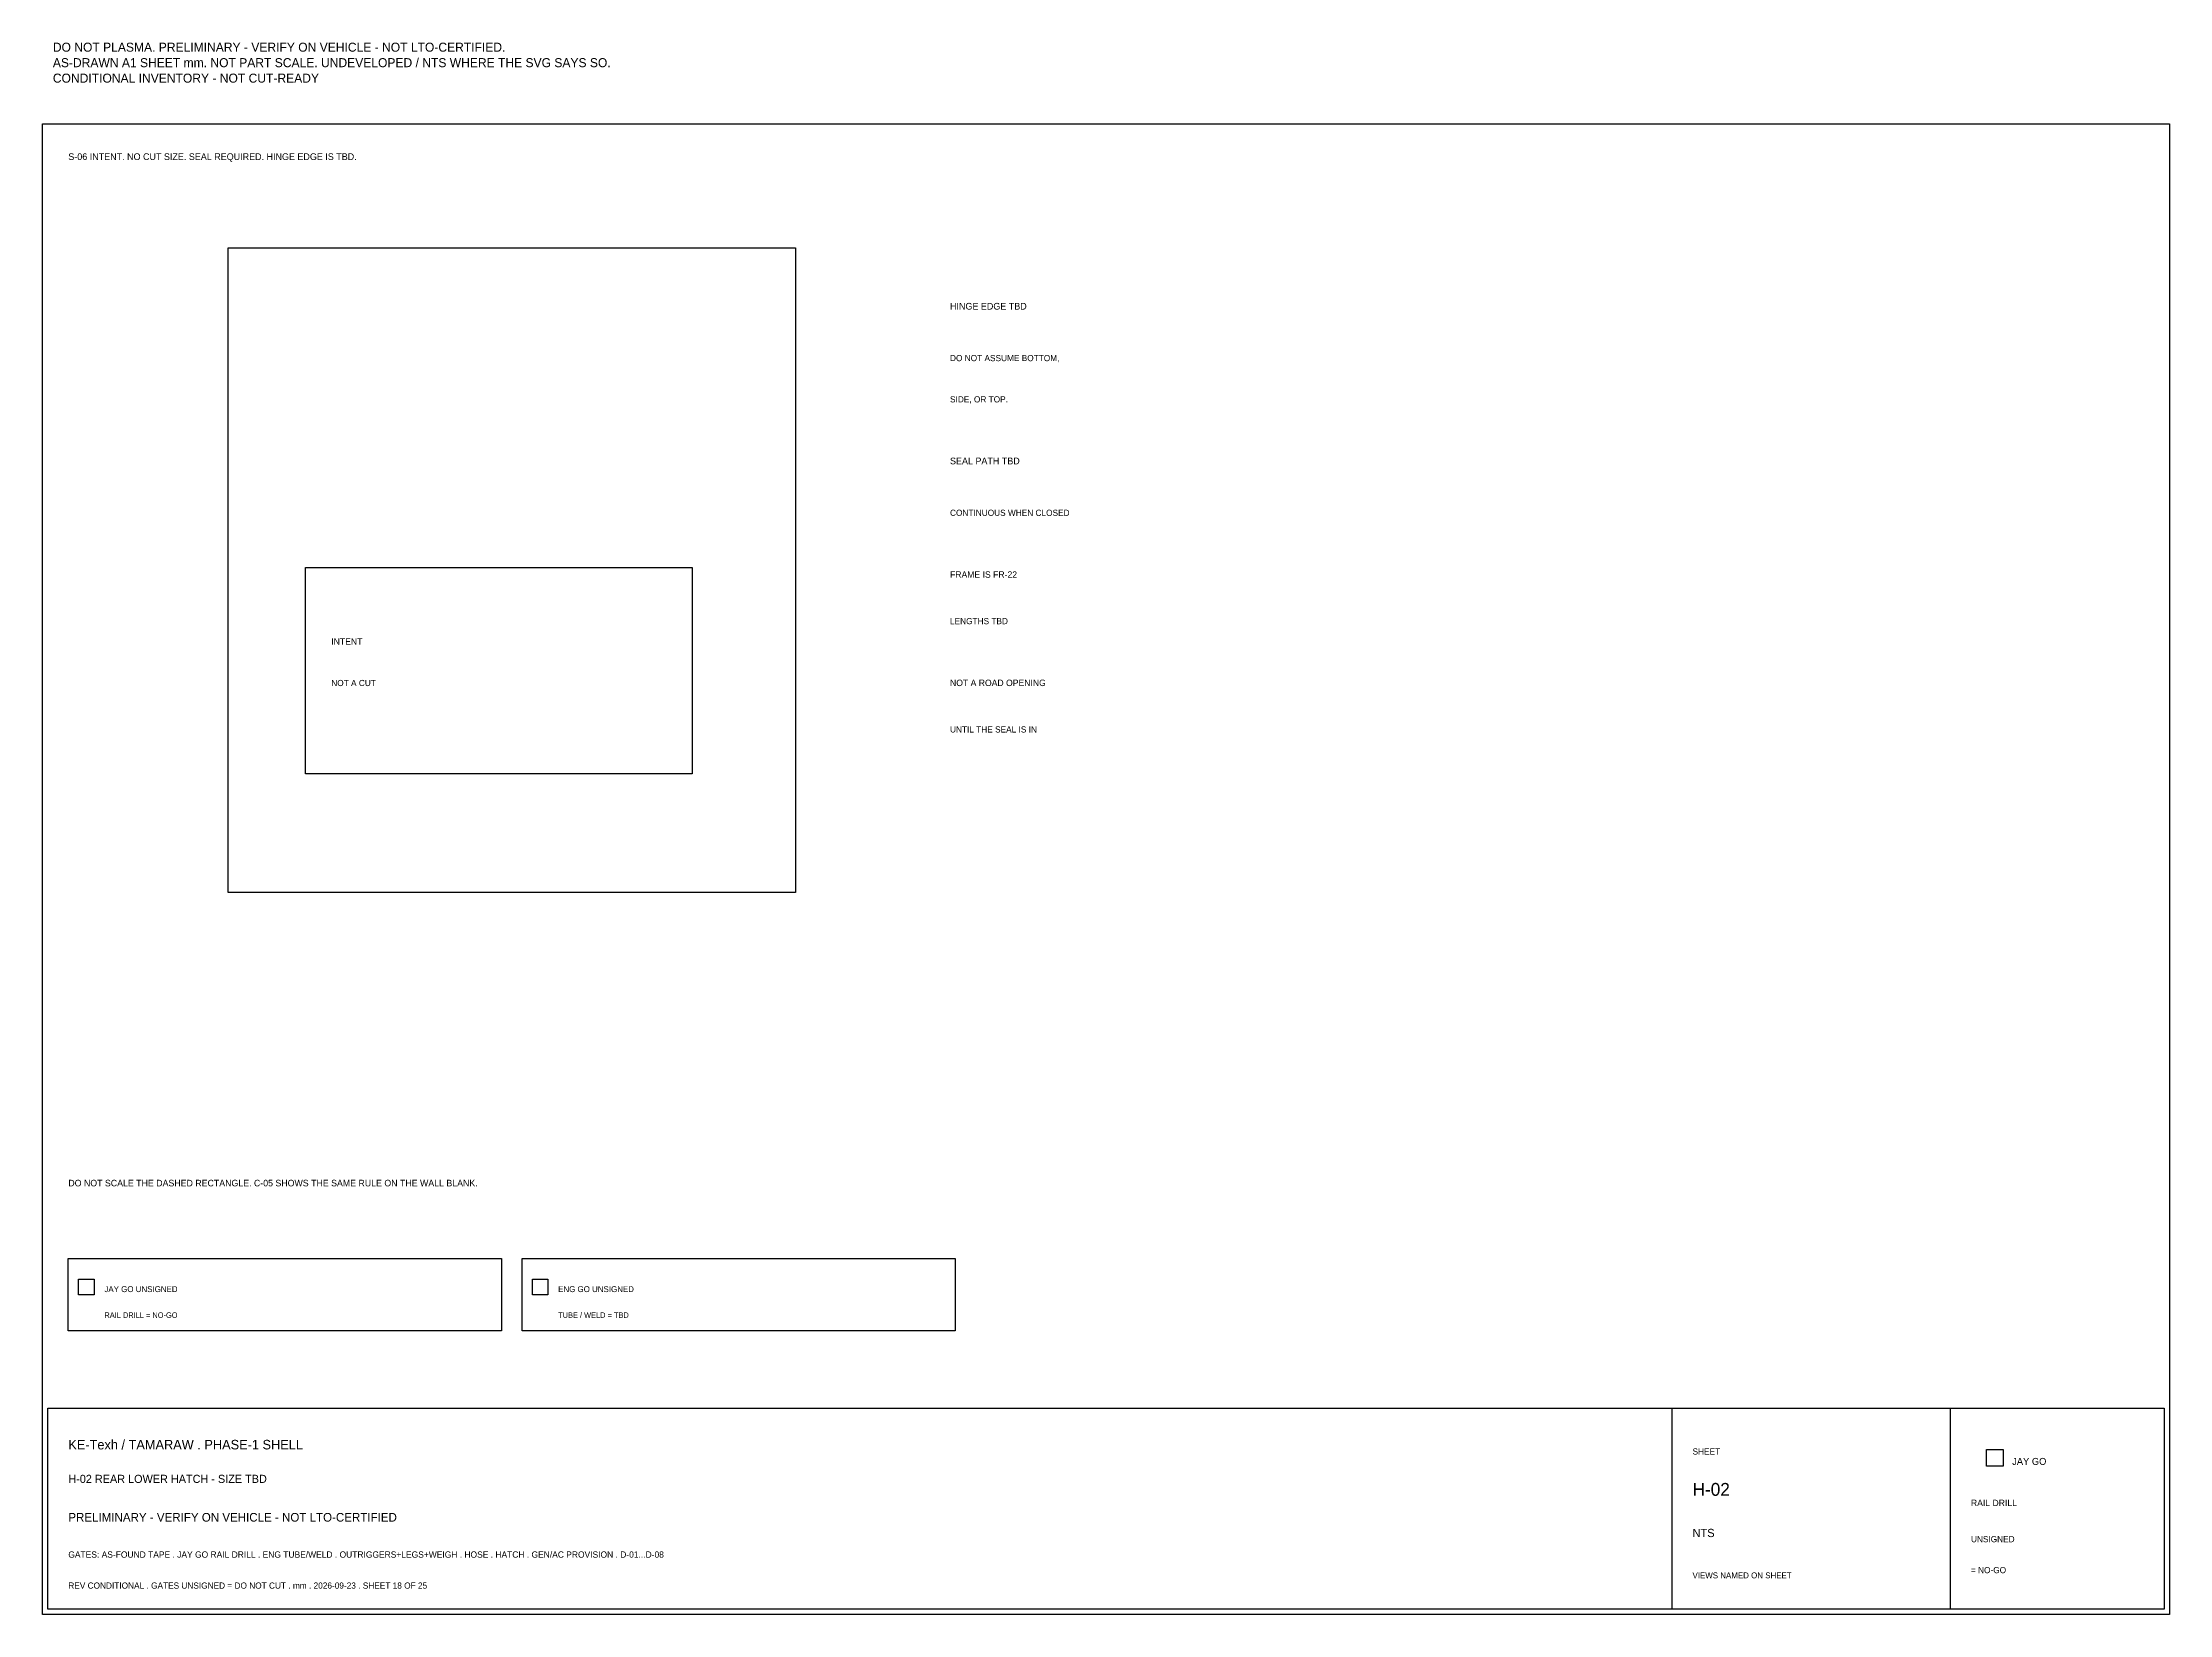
# Model space of a CAD drawing. Header units: millimetres. Extents: x 8 to 833, y 8 to 618.
import ezdxf

# ---------------------------------------------------------------- set-up
doc = ezdxf.new("R2010")
doc.units = ezdxf.units.MM

msp = doc.modelspace()

# ---------------------------------------------------------------- linework, layer by layer
at = {"layer": 'AS-DRAWN'}
for p, q in [((8, 586), (833, 586)), ((8, 8), (8, 586)), ((833, 586), (833, 8)), ((80, 538), (300, 538)), ((80, 288), (80, 538)), ((300, 538), (300, 288)), ((300, 288), (80, 288)), ((18, 146), (186, 146)), ((18, 118), (18, 146)), ((186, 146), (186, 118)), ((194, 146), (362, 146)), ((194, 118), (194, 146)), ((362, 146), (362, 118)), ((22, 138), (28, 138)), ((22, 132), (22, 138)), ((28, 132), (22, 132)), ((28, 138), (28, 132)), ((198, 138), (204, 138)), ((198, 132), (198, 138)), ((204, 132), (198, 132)), ((204, 138), (204, 132)), ((186, 118), (18, 118)), ((362, 118), (194, 118)), ((10, 88), (831, 88)), ((10, 10), (10, 88)), ((640, 88), (640, 10)), ((748, 88), (748, 10)), ((831, 88), (831, 10)), ((762, 72), (768.5, 72)), ((762, 65.5), (762, 72)), ((768.5, 72), (768.5, 65.5)), ((768.5, 65.5), (762, 65.5)), ((831, 10), (10, 10)), ((833, 8), (8, 8))]:
    msp.add_line(p, q, dxfattribs=at)
at = {"layer": 'DASHED'}
for p, q in [((110, 414), (260, 414)), ((110, 334), (110, 414)), ((260, 414), (260, 334)), ((260, 334), (110, 334))]:
    msp.add_line(p, q, dxfattribs=at)

# ---------------------------------------------------------------- texts
at = {"layer": 'ANNOTATION'}
for s, height, p in [('S-06 INTENT. NO CUT SIZE. SEAL REQUIRED. HINGE EDGE IS TBD.', 2.6, (18, 572)), ('HINGE EDGE TBD', 2.6, (360, 514)), ('DO NOT ASSUME BOTTOM,', 2.4, (360, 494)), ('SIDE, OR TOP.', 2.4, (360, 478)), ('SEAL PATH TBD', 2.6, (360, 454)), ('CONTINUOUS WHEN CLOSED', 2.4, (360, 434)), ('FRAME IS FR-22', 2.5, (360, 410)), ('LENGTHS TBD', 2.4, (360, 392)), ('INTENT', 2.5, (120, 384)), ('NOT A CUT', 2.4, (120, 368)), ('NOT A ROAD OPENING', 2.5, (360, 368)), ('UNTIL THE SEAL IS IN', 2.4, (360, 350)), ('DO NOT SCALE THE DASHED RECTANGLE. C-05 SHOWS THE SAME RULE ON THE WALL BLANK.', 2.55, (18, 174)), ('JAY GO UNSIGNED', 2.3, (32, 133)), ('ENG GO UNSIGNED', 2.3, (208, 133)), ('RAIL DRILL = NO-GO', 2.15, (32, 123)), ('TUBE / WELD = TBD', 2.15, (208, 123)), ('KE-Texh / TAMARAW . PHASE-1 SHELL', 3.7, (18, 72)), ('SHEET', 2.4, (648, 70)), ('JAY GO', 2.7, (772, 66)), ('H-02 REAR LOWER HATCH - SIZE TBD', 3.15, (18, 59)), ('H-02', 5, (648, 54)), ('RAIL DRILL', 2.5, (756, 50)), ('PRELIMINARY - VERIFY ON VEHICLE - NOT LTO-CERTIFIED', 3.35, (18, 44)), ('NTS', 3.2, (648, 38)), ('UNSIGNED', 2.4, (756, 36)), ('GATES: AS-FOUND TAPE . JAY GO RAIL DRILL . ENG TUBE/WELD . OUTRIGGERS+LEGS+WEIGH . HOSE . HATCH . GEN/AC PROVISION . D-01...D-08', 2.45, (18, 30)), ('= NO-GO', 2.4, (756, 24)), ('REV CONDITIONAL . GATES UNSIGNED = DO NOT CUT . mm . 2026-09-23 . SHEET 18 OF 25', 2.4, (18, 18)), ('VIEWS NAMED ON SHEET', 2.3, (648, 22))]:
    msp.add_text(s, height=height, dxfattribs=at).set_placement(p)
at = {"layer": 'STAMP'}
for s, p in [('AS-DRAWN A1 SHEET mm. NOT PART SCALE. UNDEVELOPED / NTS WHERE THE SVG SAYS SO.', (12, 608)), ('DO NOT PLASMA. PRELIMINARY - VERIFY ON VEHICLE - NOT LTO-CERTIFIED.', (12, 614)), ('CONDITIONAL INVENTORY - NOT CUT-READY', (12, 602))]:
    msp.add_text(s, height=3.5, dxfattribs=at).set_placement(p)

doc.saveas('drawing.dxf')
